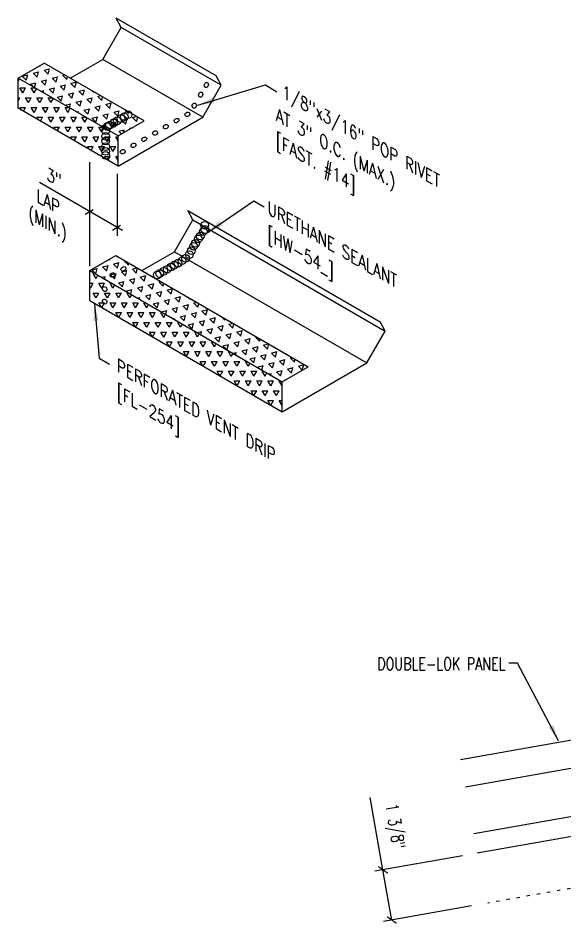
# Model space of a CAD drawing. Header units: inches. Extents: x -5.5 to 41.5, y 9.2 to 43.6.
# Drawn here: x -5.49 to 10.99, y 16.3 to 43.61 of the extents above; entities that cross this region are included whole.
import ezdxf
from ezdxf.enums import TextEntityAlignment as Align

# ---------------------------------------------------------------- set-up
doc = ezdxf.new("R2010")
doc.units = ezdxf.units.IN
doc.header["$MEASUREMENT"] = 0
doc.linetypes.add('ACAD_ISO07W100', pattern=[3, 0, -3])
for name, color, linetype in [('DIM', 7, 'Continuous'), ('FASTENER', 9, 'Continuous'), ('HDWE', 7, 'Continuous'), ('PANEL', 11, 'Continuous'), ('TAPE', 8, 'Continuous'), ('TEXT', 2, 'Continuous'), ('TRIM', 6, 'Continuous'), ('TRIM-S', 6, 'Continuous')]:
    doc.layers.add(name, color=color, linetype=linetype)
doc.styles.add('ROMANS', font='ROMANS.SHX', dxfattribs={"width": 0.75})
doc.styles.add('TEXT1', font='ROMANS.shx', dxfattribs={"width": 0.75, "height": 0.375})
doc.dimstyles.new('DETAIL', dxfattribs={"dimscale": 4, "dimtxt": 0.09375, "dimasz": 0.0625, "dimexe": 0.0625, "dimexo": 0.125, "dimgap": 0.0625, "dimtad": 1, "dimdec": 4, "dimzin": 3, "dimdsep": 46, "dimlunit": 4, "dimtxsty": 'TEXT1', "dimblk": 'ARCHTICK', "dimcen": 0.0625, "dimclrd": 7, "dimclre": 7, "dimclrt": 2, "dimadec": 0, "dimazin": 0, "dimtfac": 0.59375, "dimtdec": 4, "dimtmove": 0, "dimatfit": 3, "dimfxl": 0, "dimtolj": 1, "dimtzin": 3, "dimarcsym": 0})
doc.dimstyles.new('DETAIL$7', dxfattribs={"dimscale": 4, "dimtxt": 0.09375, "dimasz": 0.125, "dimexe": 0.0625, "dimexo": 0.125, "dimgap": 0.0625, "dimtad": 1, "dimdec": 4, "dimzin": 3, "dimdsep": 46, "dimlunit": 4, "dimtxsty": 'TEXT1', "dimblk": 'ARCHTICK', "dimcen": 0.0625, "dimclrd": 7, "dimclre": 7, "dimclrt": 2, "dimadec": 0, "dimazin": 0, "dimtfac": 0.59375, "dimtdec": 4, "dimtmove": 0, "dimatfit": 3, "dimfxl": 0, "dimfrac": 2, "dimtolj": 1, "dimtzin": 3, "dimarcsym": 0})
pattern_1 = [(75, (-42.57122, 11.6233), (-0.2403385, 0.2403385), [0.169945, -0.169945]), (135, (-42.57122, 11.6233), (-0.3283084, -0.08797), [0.169945, -0.169945]), (15, (-42.6914, 11.74347), (0.08797, 0.3283084), [0.169945, -0.169945])]
pattern_2 = [(60, (-42.57122, 11.6233), (-0.169945, 0.2943533), [0.169945, -0.169945]), (120, (-42.57122, 11.6233), (-0.3398899, 2e-10), [0.169945, -0.169945]), (0, (-42.6562, 11.77047), (0.169945, 0.2943533), [0.169945, -0.169945])]

# ---------------------------------------------------------------- blocks, each defined once
blk = doc.blocks.new('_ArchTick')
at = {"color": 0, "linetype": 'ByBlock', "const_width": 0.15}
blk.add_lwpolyline([(-0.5, -0.5), (0.5, 0.5)], dxfattribs=at)
blk = doc.blocks.new('*D29')
at = {"layer": 'DEFPOINTS', "color": 0}
for p in [(8.4, 18.442), (5.509, 17.932), (8.666, 16.93)]:
    blk.add_point(p, dxfattribs=at)
at = {"layer": 'DIM', "color": 7, "lineweight": -2}
for p, q in [((5.509, 17.932), (5.125, 20.108)), ((7.907, 18.355), (5.262, 17.888)), ((5.775, 16.42), (5.509, 17.932)), ((8.174, 16.843), (5.529, 16.377))]:
    blk.add_line(p, q, dxfattribs=at)
at = {"layer": 'DIM', "color": 7, "lineweight": -2, "xscale": 0.25, "yscale": 0.25, "zscale": 0.25}
for p, rotation in [((5.509, 17.932), 100.0000000000008), ((5.775, 16.42), 280.0000000000008)]:
    blk.add_blockref('_ArchTick', p, dxfattribs=dict(at, rotation=rotation))
at = {"layer": 'DIM', "color": 2, "insert": (5.823, 19.236), "char_height": 0.375, "attachment_point": 5, "rotation": 280, "style": 'TEXT1'}
blk.add_mtext('\\A1;1 3/8"', dxfattribs=at)

msp = doc.modelspace()

# ---------------------------------------------------------------- hatches: boundary and pattern name
at = {"layer": 'TAPE'}
h = msp.add_hatch(dxfattribs=at)
h.set_pattern_fill('TRIANG', color=256, scale=0.906373, angle=15, style=0)
h.set_pattern_definition(pattern_1)
h.paths.add_polyline_path([(-4.70988, 42.25049), (-5.49482, 41.7973), (-2.47686, 40.05488), (-1.69192, 40.50807)])
h = msp.add_hatch(dxfattribs=at)
h.set_pattern_fill('TRIANG', color=256, scale=0.906373, style=0)
h.set_pattern_definition(pattern_2)
h.paths.add_polyline_path([(-5.49482, 41.7973), (-5.49482, 40.89093), (-2.47686, 39.14851), (-2.47686, 40.05488)])
h = msp.add_hatch(dxfattribs=at)
h.set_pattern_fill('TRIANG', color=256, scale=0.906373, angle=15, style=0)
h.set_pattern_definition(pattern_1)
h.paths.add_polyline_path([(-2.54723, 36.45077), (-3.33217, 35.99758), (2.47208, 32.6465), (3.25702, 33.09968)])
h = msp.add_hatch(dxfattribs=at)
h.set_pattern_fill('TRIANG', color=256, scale=0.906373, style=0)
h.set_pattern_definition(pattern_2)
h.paths.add_polyline_path([(-3.33217, 35.99758), (-3.33217, 35.09121), (2.47208, 31.74012), (2.47208, 32.6465)])

# ---------------------------------------------------------------- linework, layer by layer
at = {"layer": 'DIM', "color": 7}
for p, q in [((-3.33217, 36.13027), (-3.33217, 39.26606)), ((-2.50909, 38.91448), (-2.50909, 37.0409)), ((-2.34586, 37.20214), (-4.84791, 38.6467)), ((-3.22824, 37.82666), (-3.47514, 37.68411)), ((-2.40411, 37.35085), (-2.65102, 37.2083))]:
    msp.add_line(p, q, dxfattribs=at)
at = {"layer": 'FASTENER'}
for centre, major_axis in [((0.18076, 41.5923), (0.02202, 0.07545)), ((0.01046, 41.29733), (0.02202, 0.07545)), ((-0.18213, 40.96377), (0.02202, 0.07545)), ((-0.39036, 40.7072), (0.06807, 0.0393)), ((-0.71536, 40.51957), (0.06807, 0.0393)), ((-1.36534, 40.1443), (0.06807, 0.0393)), ((-1.04035, 40.33193), (0.06807, 0.0393)), ((-1.69034, 39.95666), (0.06807, 0.0393)), ((-2.34032, 39.58139), (0.06807, 0.0393)), ((-2.01533, 39.76903), (0.06807, 0.0393)), ((-2.31958, 36.04916), (0.06807, 0.0393)), ((-2.64457, 35.86153), (0.06807, 0.0393)), ((-2.8852, 35.44014), (-0.0393, 0.06807)), ((-2.8852, 35.06162), (-0.0393, 0.06807))]:
    msp.add_ellipse(centre, major_axis=major_axis, ratio=0.78216079, dxfattribs=at)
at = {"layer": 'HDWE', "color": 9}
for centre in [(-2.39201, 40.57695), (-2.29343, 40.63386), (-2.17718, 40.69397), (-2.80326, 40.33951), (-2.72874, 40.38254), (-2.61323, 40.44923), (-2.50584, 40.51123), (-2.85333, 40.21271), (-2.85333, 40.04334), (-2.85333, 39.89979), (-2.85333, 39.73315), (-2.85333, 39.5896), (-2.85734, 39.46939), (0.13227, 37.36121), (-0.00389, 37.03554), (0.0885, 37.17164), (0.13713, 37.23483), (-0.14492, 36.8168), (-0.06225, 36.9529), (-0.3297, 36.47655), (-0.27135, 36.59321), (-0.20327, 36.72931), (-0.6701, 36.21893), (-0.54853, 36.29184), (-0.44641, 36.36475), (-1.10615, 35.97419), (-0.99876, 36.03619), (-0.88494, 36.10191), (-0.78636, 36.15882), (-1.29619, 35.86447), (-1.22166, 35.9075)]:
    msp.add_circle(centre, 0.11578, dxfattribs=at)
at = {"layer": 'PANEL'}
for p, q in [((20.06966, 22.55455), (7.99755, 20.42591)), ((19.22205, 20.94897), (8.24656, 19.01369))]:
    msp.add_line(p, q, dxfattribs=at)
for points in [[(7.85064, 21.25905), (26.56904, 24.55961)], [(19.3245, 20.36793), (8.34901, 18.43265)]]:
    msp.add_lwpolyline(points, dxfattribs=at)
at = {"layer": 'TEXT', "linetype": 'ACAD_ISO07W100', "ltscale": 0.07}
msp.add_line((29.1731, 20.54564), (8.66633, 16.92974), dxfattribs=at)
at = {"layer": 'TRIM'}
for p, q in [((-2.38872, 43.32514), (-2.54134, 43.60691)), ((-2.94376, 42.36378), (-2.38872, 43.32514)), ((-3.92494, 41.7973), (-2.94376, 42.36378)), ((-5.49482, 41.7973), (-4.70988, 42.25049)), ((-1.69192, 40.50807), (-4.70988, 42.25049)), ((-2.47686, 40.05488), (-5.49482, 41.7973)), ((-5.49482, 40.89093), (-5.49482, 41.7973)), ((0.62924, 41.58272), (0.47662, 41.86449)), ((0.0742, 40.62136), (0.62924, 41.58272)), ((-2.47686, 39.14851), (-5.49482, 40.89093)), ((-2.47686, 39.14851), (0.0742, 40.62136)), ((-2.47686, 40.05488), (-1.69192, 40.50807)), ((-2.47686, 39.14851), (-2.47686, 40.05488)), ((-0.22607, 37.52542), (-0.37869, 37.80719)), ((-0.78111, 36.56407), (-0.22607, 37.52542)), ((-3.33217, 35.99758), (-2.54723, 36.45077)), ((-2.54723, 36.45077), (3.25702, 33.09968)), ((-1.76229, 35.99758), (-0.78111, 36.56407)), ((-3.33217, 35.99758), (2.47208, 32.6465)), ((-3.33217, 35.09121), (-3.33217, 35.99758)), ((-3.33217, 35.09121), (2.47208, 31.74012)), ((5.57818, 34.17433), (5.42556, 34.45611)), ((5.02314, 33.21298), (5.57818, 34.17433)), ((2.47208, 31.74012), (5.02314, 33.21298)), ((2.47208, 32.6465), (3.25702, 33.09968)), ((2.47208, 31.74012), (2.47208, 32.6465))]:
    msp.add_line(p, q, dxfattribs=at)
at = {"layer": 'TRIM-S'}
for p, q in [((0.47662, 41.86449), (-2.54134, 43.60691)), ((0.62924, 41.58272), (-2.38872, 43.32514)), ((0.0742, 40.62136), (-2.94376, 42.36378)), ((-0.37869, 37.80719), (5.42556, 34.45611)), ((-0.22607, 37.52542), (5.57818, 34.17433)), ((-0.78111, 36.56407), (5.02314, 33.21298))]:
    msp.add_line(p, q, dxfattribs=at)

# ---------------------------------------------------------------- texts
at = {"layer": 'TEXT', "style": 'ROMANS', "oblique": 330}
for s, height, p in [('1/8"x3/16" POP RIVET', 0.3449189, (2.47275, 41.21558)), ('AT 3" O.C. (MAX.)', 0.3449189, (2.27726, 40.52023)), ('[FAST. #14]', 0.3449189, (2.27726, 39.74362)), ('3"', 0.338437, (-4.63574, 38.73924)), ('LAP', 0.338437, (-4.94302, 38.08292)), ('URETHANE SEALANT', 0.3449189, (2.02226, 37.71518)), ('[HW-54_]', 0.344919, (2.02226, 36.92044)), ('PERFORATED VENT DRIP', 0.3449189, (-2.52066, 32.96608)), ('[FL-254]', 0.344919, (-2.52066, 32.17134))]:
    msp.add_text(s, height=height, rotation=330, dxfattribs=at).set_placement(p)
at = {"layer": 'TEXT', "color": 2, "linetype": 'ByBlock', "style": 'ROMANS', "oblique": 330}
msp.add_text('(MIN.)', height=0.338437, rotation=330, dxfattribs=at).set_placement((-4.52392, 37.37745), align=Align.MIDDLE_CENTER)
at = {"layer": 'TEXT', "style": 'TEXT1', "width": 0.75}
msp.add_text('DOUBLE-LOK PANEL', height=0.375, dxfattribs=at).set_placement((9.20373, 23.95562), align=Align.RIGHT)

# ---------------------------------------------------------------- dimensions: what is measured, and where the dimension line sits
at = {"layer": 'DIM'}
dim = msp.add_aligned_dim(p1=(8.66633, 16.92974), p2=(8.39975, 18.4416), distance=2.93583, text='1 3/8"', dimstyle='DETAIL', override={"dimfrac": 2}, dxfattribs=at)
dim.commit()
dim.dimension.update_dxf_attribs({"geometry": '*D29', "text_midpoint": (5.82253, 19.23605)})

# ---------------------------------------------------------------- leaders
at = {"layer": 'TEXT'}
for points in [[(-0.07707, 40.9857), (1.96972, 41.59221), (2.30959, 41.38837)], [(0.20835, 37.13934), (1.61026, 38.10161), (1.92747, 37.92042)], [(-3.18749, 34.98516), (-3.05341, 33.35251), (-2.73619, 33.17132)], [(10.80569, 21.8175), (9.56609, 24.16221), (9.30004, 24.16221)]]:
    msp.add_leader(points, dimstyle='DETAIL$7', dxfattribs=at)

doc.saveas('drawing.dxf')
